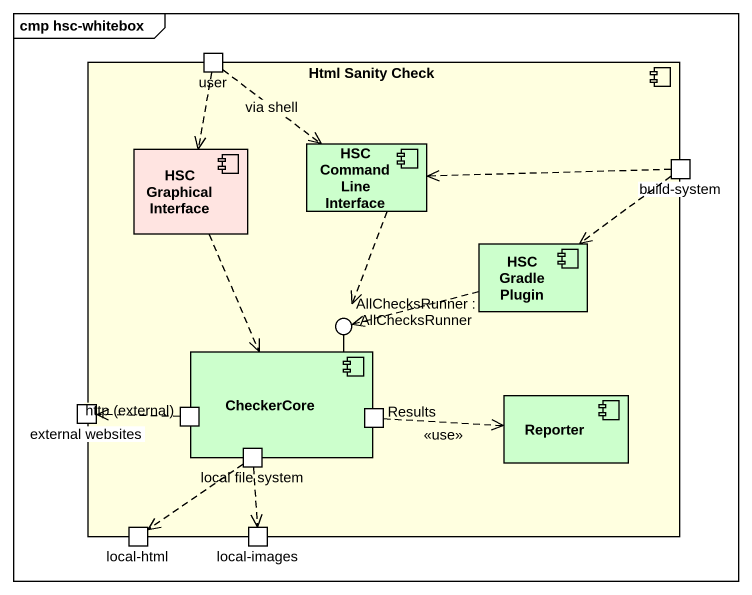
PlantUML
@startuml
mainframe cmp hsc-whitebox
component "Html Sanity Check" as Html_Sanity_Check #FFFFE0 {
  port user
  component "HSC Command Line Interface" as HSC_Command_Line_Interface #CCFFCC
  component "HSC Graphical Interface" as HSC_Graphical_Interface #FFE4E1
  port "build-system" as build_system
  component "HSC Gradle Plugin" as HSC_Gradle_Plugin #CCFFCC
  component CheckerCore #CCFFCC {
    port "http (external)" as http_external
    port Results
    port "local file system" as local_file_system
  }
  port "external websites" as external_websites
  component Reporter #CCFFCC
  port "local-html" as local_html
  port "local-images" as local_images
}
() "AllChecksRunner : AllChecksRunner" as AllChecksRunner #CCFFCC
CheckerCore -up- AllChecksRunner
user ..> HSC_Command_Line_Interface : via shell
user ..> HSC_Graphical_Interface
HSC_Command_Line_Interface ..> AllChecksRunner
HSC_Graphical_Interface ..> CheckerCore
build_system .left.> HSC_Command_Line_Interface
build_system ..> HSC_Gradle_Plugin
HSC_Gradle_Plugin .left.> AllChecksRunner
http_external .left.> external_websites
Results .right.> Reporter : <<use>>
local_file_system ..> local_html
local_file_system ..> local_images
@enduml
